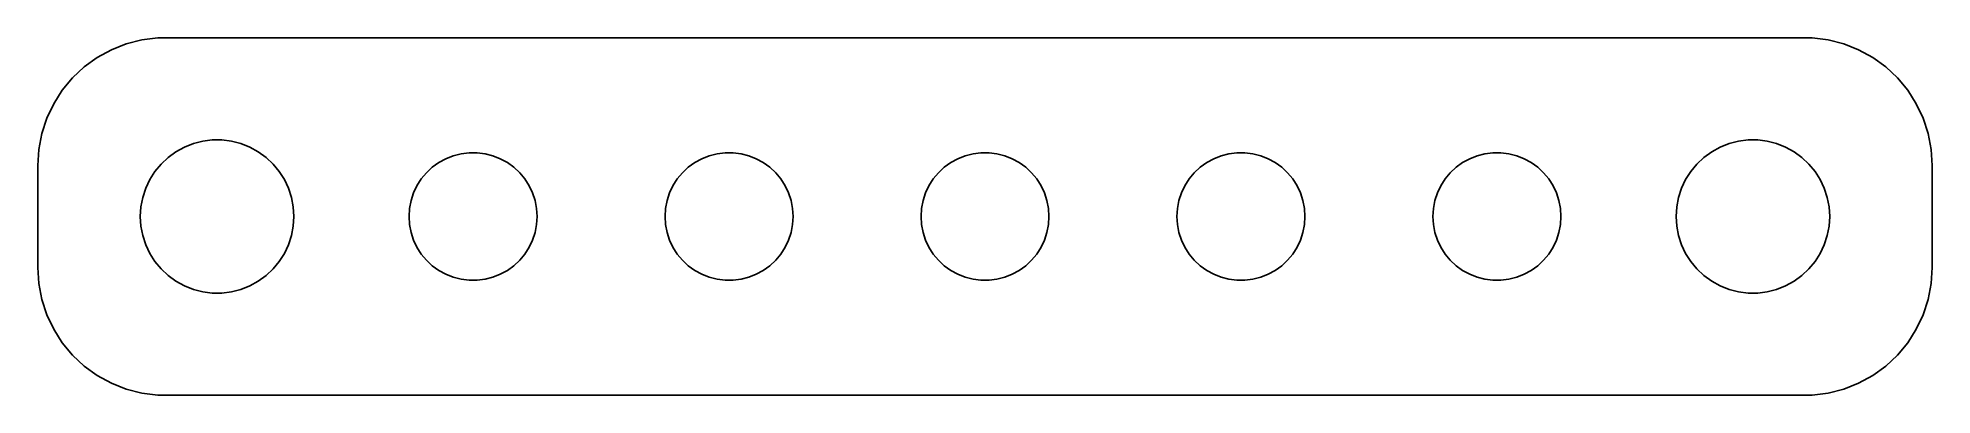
# Model space of a CAD drawing. Header units: metres. Extents: x -37 to 37, y -7 to 7.
import ezdxf

# ---------------------------------------------------------------- set-up
doc = ezdxf.new("R2010")
doc.units = ezdxf.units.M

msp = doc.modelspace()

# ---------------------------------------------------------------- linework, layer by layer
for p, q in [((-33.5451, 6.75528), (-34.1289, 6.52412)), ((-32.9369, 6.91142), (-33.5451, 6.75528)), ((-32.3139, 6.99013), (-32.9369, 6.91142)), ((32.3139, 6.99013), (-32.3139, 6.99013)), ((32.9369, 6.91142), (32.3139, 6.99013)), ((33.5451, 6.75528), (32.9369, 6.91142)), ((34.1289, 6.52412), (33.5451, 6.75528)), ((-34.6791, 6.22163), (-35.1871, 5.85255)), ((-34.1289, 6.52412), (-34.6791, 6.22163)), ((34.6791, 6.22163), (34.1289, 6.52412)), ((35.1871, 5.85255), (34.6791, 6.22163)), ((-35.6448, 5.42273), (-36.0451, 4.93892)), ((-35.1871, 5.85255), (-35.6448, 5.42273)), ((35.6448, 5.42273), (35.1871, 5.85255)), ((36.0451, 4.93892), (35.6448, 5.42273)), ((-36.0451, 4.93892), (-36.3815, 4.40877)), ((36.3815, 4.40877), (36.0451, 4.93892)), ((-36.6489, 3.84062), (-36.8429, 3.24344)), ((-36.3815, 4.40877), (-36.6489, 3.84062)), ((36.6489, 3.84062), (36.3815, 4.40877)), ((36.8429, 3.24344), (36.6489, 3.84062)), ((-36.8429, 3.24344), (-36.9606, 2.62666)), ((-30.5621, 2.94685), (-30.1884, 2.99408)), ((-30.1884, 2.99408), (-29.8116, 2.99408)), ((-29.8116, 2.99408), (-29.4379, 2.94685)), ((29.4379, 2.94685), (29.8116, 2.99408)), ((29.8116, 2.99408), (30.1884, 2.99408)), ((30.1884, 2.99408), (30.5621, 2.94685)), ((36.9606, 2.62666), (36.8429, 3.24344)), ((-36.9606, 2.62666), (-37, 2)), ((-32.1869, 2.05363), (-31.9123, 2.31154)), ((-31.9123, 2.31154), (-31.6075, 2.53297)), ((-31.6075, 2.53297), (-31.2773, 2.71448)), ((-31.2773, 2.71448), (-30.927, 2.85316)), ((-30.927, 2.85316), (-30.5621, 2.94685)), ((-29.4379, 2.94685), (-29.0729, 2.85316)), ((-29.0729, 2.85316), (-28.7227, 2.71448)), ((-28.7227, 2.71448), (-28.3925, 2.53297)), ((-28.3925, 2.53297), (-28.0877, 2.31154)), ((-28.0877, 2.31154), (-27.8131, 2.05363)), ((-21.3396, 2.11081), (-21.0644, 2.26205)), ((-21.0644, 2.26205), (-20.7725, 2.37764)), ((-20.7725, 2.37764), (-20.4684, 2.4557)), ((-20.4684, 2.4557), (-20.157, 2.49506)), ((-20.157, 2.49506), (-19.843, 2.49506)), ((-19.843, 2.49506), (-19.5315, 2.4557)), ((-19.5315, 2.4557), (-19.2274, 2.37764)), ((-19.2274, 2.37764), (-18.9355, 2.26205)), ((-18.9355, 2.26205), (-18.6604, 2.11081)), ((-11.3396, 2.11081), (-11.0644, 2.26205)), ((-11.0644, 2.26205), (-10.7725, 2.37764)), ((-10.7725, 2.37764), (-10.4684, 2.4557)), ((-10.4684, 2.4557), (-10.157, 2.49506)), ((-10.157, 2.49506), (-9.84302, 2.49506)), ((-9.84302, 2.49506), (-9.53154, 2.4557)), ((-9.53154, 2.4557), (-9.22745, 2.37764)), ((-9.22745, 2.37764), (-8.93555, 2.26205)), ((-8.93555, 2.26205), (-8.66043, 2.11081)), ((-1.33955, 2.11081), (-1.06444, 2.26205)), ((-1.06444, 2.26205), (-0.772537, 2.37764)), ((-0.772537, 2.37764), (-0.468445, 2.4557)), ((-0.468445, 2.4557), (-0.156967, 2.49506)), ((-0.156967, 2.49506), (0.156967, 2.49506)), ((0.156967, 2.49506), (0.468445, 2.4557)), ((0.468445, 2.4557), (0.772537, 2.37764)), ((0.772537, 2.37764), (1.06444, 2.26205)), ((1.06444, 2.26205), (1.33955, 2.11081)), ((8.66043, 2.11081), (8.93555, 2.26205)), ((8.93555, 2.26205), (9.22745, 2.37764)), ((9.22745, 2.37764), (9.53154, 2.4557)), ((9.53154, 2.4557), (9.84302, 2.49506)), ((9.84302, 2.49506), (10.157, 2.49506)), ((10.157, 2.49506), (10.4684, 2.4557)), ((10.4684, 2.4557), (10.7725, 2.37764)), ((10.7725, 2.37764), (11.0644, 2.26205)), ((11.0644, 2.26205), (11.3396, 2.11081)), ((18.6604, 2.11081), (18.9355, 2.26205)), ((18.9355, 2.26205), (19.2274, 2.37764)), ((19.2274, 2.37764), (19.5315, 2.4557)), ((19.5315, 2.4557), (19.843, 2.49506)), ((19.843, 2.49506), (20.157, 2.49506)), ((20.157, 2.49506), (20.4684, 2.4557)), ((20.4684, 2.4557), (20.7725, 2.37764)), ((20.7725, 2.37764), (21.0644, 2.26205)), ((21.0644, 2.26205), (21.3396, 2.11081)), ((27.8131, 2.05363), (28.0877, 2.31154)), ((28.0877, 2.31154), (28.3925, 2.53297)), ((28.3925, 2.53297), (28.7227, 2.71448)), ((28.7227, 2.71448), (29.0729, 2.85316)), ((29.0729, 2.85316), (29.4379, 2.94685)), ((30.5621, 2.94685), (30.927, 2.85316)), ((30.927, 2.85316), (31.2773, 2.71448)), ((31.2773, 2.71448), (31.6075, 2.53297)), ((31.6075, 2.53297), (31.9123, 2.31154)), ((31.9123, 2.31154), (32.1869, 2.05363)), ((37, 2), (36.9606, 2.62666)), ((-37, 2), (-37, -2)), ((-32.6289, 1.44525), (-32.427, 1.76335)), ((-32.427, 1.76335), (-32.1869, 2.05363)), ((-27.8131, 2.05363), (-27.5729, 1.76335)), ((-27.5729, 1.76335), (-27.3711, 1.44525)), ((-22.0225, 1.46945), (-21.8224, 1.71136)), ((-21.8224, 1.71136), (-21.5936, 1.92627)), ((-21.5936, 1.92627), (-21.3396, 2.11081)), ((-18.6604, 2.11081), (-18.4064, 1.92627)), ((-18.4064, 1.92627), (-18.1776, 1.71136)), ((-18.1776, 1.71136), (-17.9774, 1.46945)), ((-12.0225, 1.46945), (-11.8224, 1.71136)), ((-11.8224, 1.71136), (-11.5936, 1.92627)), ((-11.5936, 1.92627), (-11.3396, 2.11081)), ((-8.66043, 2.11081), (-8.40643, 1.92627)), ((-8.40643, 1.92627), (-8.17757, 1.71136)), ((-8.17757, 1.71136), (-7.97745, 1.46945)), ((-2.02254, 1.46945), (-1.82242, 1.71136)), ((-1.82242, 1.71136), (-1.59355, 1.92627)), ((-1.59355, 1.92627), (-1.33955, 2.11081)), ((1.33955, 2.11081), (1.59355, 1.92627)), ((1.59355, 1.92627), (1.82242, 1.71136)), ((1.82242, 1.71136), (2.02254, 1.46945)), ((7.97745, 1.46945), (8.17757, 1.71136)), ((8.17757, 1.71136), (8.40643, 1.92627)), ((8.40643, 1.92627), (8.66043, 2.11081)), ((11.3396, 2.11081), (11.5936, 1.92627)), ((11.5936, 1.92627), (11.8224, 1.71136)), ((11.8224, 1.71136), (12.0225, 1.46945)), ((17.9774, 1.46945), (18.1776, 1.71136)), ((18.1776, 1.71136), (18.4064, 1.92627)), ((18.4064, 1.92627), (18.6604, 2.11081)), ((21.3396, 2.11081), (21.5936, 1.92627)), ((21.5936, 1.92627), (21.8224, 1.71136)), ((21.8224, 1.71136), (22.0225, 1.46945)), ((27.3711, 1.44525), (27.5729, 1.76335)), ((27.5729, 1.76335), (27.8131, 2.05363)), ((32.1869, 2.05363), (32.427, 1.76335)), ((32.427, 1.76335), (32.6289, 1.44525)), ((37, -2), (37, 2)), ((-32.9763, 0.375992), (-32.9057, 0.746063)), ((-32.9057, 0.746063), (-32.7893, 1.10437)), ((-32.7893, 1.10437), (-32.6289, 1.44525)), ((-27.3711, 1.44525), (-27.2107, 1.10437)), ((-27.2107, 1.10437), (-27.0942, 0.746063)), ((-27.0942, 0.746063), (-27.0237, 0.375992)), ((-22.4214, 0.621719), (-22.3244, 0.920303)), ((-22.3244, 0.920303), (-22.1908, 1.20438)), ((-22.1908, 1.20438), (-22.0225, 1.46945)), ((-17.9774, 1.46945), (-17.8092, 1.20438)), ((-17.8092, 1.20438), (-17.6756, 0.920303)), ((-17.6756, 0.920303), (-17.5785, 0.621719)), ((-12.4214, 0.621719), (-12.3244, 0.920303)), ((-12.3244, 0.920303), (-12.1908, 1.20438)), ((-12.1908, 1.20438), (-12.0225, 1.46945)), ((-7.97745, 1.46945), (-7.80922, 1.20438)), ((-7.80922, 1.20438), (-7.67555, 0.920303)), ((-7.67555, 0.920303), (-7.57854, 0.621719)), ((-2.42145, 0.621719), (-2.32443, 0.920303)), ((-2.32443, 0.920303), (-2.19077, 1.20438)), ((-2.19077, 1.20438), (-2.02254, 1.46945)), ((2.02254, 1.46945), (2.19077, 1.20438)), ((2.19077, 1.20438), (2.32443, 0.920303)), ((2.32443, 0.920303), (2.42145, 0.621719)), ((7.57854, 0.621719), (7.67555, 0.920303)), ((7.67555, 0.920303), (7.80922, 1.20438)), ((7.80922, 1.20438), (7.97745, 1.46945)), ((12.0225, 1.46945), (12.1908, 1.20438)), ((12.1908, 1.20438), (12.3244, 0.920303)), ((12.3244, 0.920303), (12.4214, 0.621719)), ((17.5785, 0.621719), (17.6756, 0.920303)), ((17.6756, 0.920303), (17.8092, 1.20438)), ((17.8092, 1.20438), (17.9774, 1.46945)), ((22.0225, 1.46945), (22.1908, 1.20438)), ((22.1908, 1.20438), (22.3244, 0.920303)), ((22.3244, 0.920303), (22.4214, 0.621719)), ((27.0237, 0.375992), (27.0942, 0.746063)), ((27.0942, 0.746063), (27.2107, 1.10437)), ((27.2107, 1.10437), (27.3711, 1.44525)), ((32.6289, 1.44525), (32.7893, 1.10437)), ((32.7893, 1.10437), (32.9057, 0.746063)), ((32.9057, 0.746063), (32.9763, 0.375992)), ((-33, 0), (-32.9763, 0.375992)), ((-32.9763, -0.375992), (-33, 0)), ((-27.0237, 0.375992), (-27, 0)), ((-27, 0), (-27.0237, -0.375992)), ((-22.5, 0), (-22.4803, 0.313324)), ((-22.4803, -0.313324), (-22.5, 0)), ((-22.4803, 0.313324), (-22.4214, 0.621719)), ((-17.5785, 0.621719), (-17.5197, 0.313324)), ((-17.5197, 0.313324), (-17.5, 0)), ((-17.5, 0), (-17.5197, -0.313324)), ((-12.5, 0), (-12.4803, 0.313324)), ((-12.4803, -0.313324), (-12.5, 0)), ((-12.4803, 0.313324), (-12.4214, 0.621719)), ((-7.57854, 0.621719), (-7.5197, 0.313324)), ((-7.5197, 0.313324), (-7.5, 0)), ((-7.5, 0), (-7.5197, -0.313324)), ((-2.5, 0), (-2.48029, 0.313324)), ((-2.48029, -0.313324), (-2.5, 0)), ((-2.48029, 0.313324), (-2.42145, 0.621719)), ((2.42145, 0.621719), (2.48029, 0.313324)), ((2.48029, 0.313324), (2.5, 0)), ((2.5, 0), (2.48029, -0.313324)), ((7.5, 0), (7.5197, 0.313324)), ((7.5197, -0.313324), (7.5, 0)), ((7.5197, 0.313324), (7.57854, 0.621719)), ((12.4214, 0.621719), (12.4803, 0.313324)), ((12.4803, 0.313324), (12.5, 0)), ((12.5, 0), (12.4803, -0.313324)), ((17.5, 0), (17.5197, 0.313324)), ((17.5197, -0.313324), (17.5, 0)), ((17.5197, 0.313324), (17.5785, 0.621719)), ((22.4214, 0.621719), (22.4803, 0.313324)), ((22.4803, 0.313324), (22.5, 0)), ((22.5, 0), (22.4803, -0.313324)), ((27, 0), (27.0237, 0.375992)), ((27.0237, -0.375992), (27, 0)), ((32.9763, 0.375992), (33, 0)), ((33, 0), (32.9763, -0.375992)), ((-32.9057, -0.746063), (-32.9763, -0.375992)), ((-27.0237, -0.375992), (-27.0942, -0.746063)), ((-22.4214, -0.621719), (-22.4803, -0.313324)), ((-22.3244, -0.920303), (-22.4214, -0.621719)), ((-17.5785, -0.621719), (-17.6756, -0.920303)), ((-17.5197, -0.313324), (-17.5785, -0.621719)), ((-12.4214, -0.621719), (-12.4803, -0.313324)), ((-12.3244, -0.920303), (-12.4214, -0.621719)), ((-7.57854, -0.621719), (-7.67555, -0.920303)), ((-7.5197, -0.313324), (-7.57854, -0.621719)), ((-2.42145, -0.621719), (-2.48029, -0.313324)), ((-2.32443, -0.920303), (-2.42145, -0.621719)), ((2.42145, -0.621719), (2.32443, -0.920303)), ((2.48029, -0.313324), (2.42145, -0.621719)), ((7.57854, -0.621719), (7.5197, -0.313324)), ((7.67555, -0.920303), (7.57854, -0.621719)), ((12.4214, -0.621719), (12.3244, -0.920303)), ((12.4803, -0.313324), (12.4214, -0.621719)), ((17.5785, -0.621719), (17.5197, -0.313324)), ((17.6756, -0.920303), (17.5785, -0.621719)), ((22.4214, -0.621719), (22.3244, -0.920303)), ((22.4803, -0.313324), (22.4214, -0.621719)), ((27.0942, -0.746063), (27.0237, -0.375992)), ((32.9763, -0.375992), (32.9057, -0.746063)), ((-32.7893, -1.10437), (-32.9057, -0.746063)), ((-32.6289, -1.44525), (-32.7893, -1.10437)), ((-32.427, -1.76335), (-32.6289, -1.44525)), ((-27.3711, -1.44525), (-27.5729, -1.76335)), ((-27.2107, -1.10437), (-27.3711, -1.44525)), ((-27.0942, -0.746063), (-27.2107, -1.10437)), ((-22.1908, -1.20438), (-22.3244, -0.920303)), ((-22.0225, -1.46945), (-22.1908, -1.20438)), ((-21.8224, -1.71136), (-22.0225, -1.46945)), ((-17.9774, -1.46945), (-18.1776, -1.71136)), ((-17.8092, -1.20438), (-17.9774, -1.46945)), ((-17.6756, -0.920303), (-17.8092, -1.20438)), ((-12.1908, -1.20438), (-12.3244, -0.920303)), ((-12.0225, -1.46945), (-12.1908, -1.20438)), ((-11.8224, -1.71136), (-12.0225, -1.46945)), ((-7.97745, -1.46945), (-8.17757, -1.71136)), ((-7.80922, -1.20438), (-7.97745, -1.46945)), ((-7.67555, -0.920303), (-7.80922, -1.20438)), ((-2.19077, -1.20438), (-2.32443, -0.920303)), ((-2.02254, -1.46945), (-2.19077, -1.20438)), ((-1.82242, -1.71136), (-2.02254, -1.46945)), ((2.02254, -1.46945), (1.82242, -1.71136)), ((2.19077, -1.20438), (2.02254, -1.46945)), ((2.32443, -0.920303), (2.19077, -1.20438)), ((7.80922, -1.20438), (7.67555, -0.920303)), ((7.97745, -1.46945), (7.80922, -1.20438)), ((8.17757, -1.71136), (7.97745, -1.46945)), ((12.0225, -1.46945), (11.8224, -1.71136)), ((12.1908, -1.20438), (12.0225, -1.46945)), ((12.3244, -0.920303), (12.1908, -1.20438)), ((17.8092, -1.20438), (17.6756, -0.920303)), ((17.9774, -1.46945), (17.8092, -1.20438)), ((18.1776, -1.71136), (17.9774, -1.46945)), ((22.0225, -1.46945), (21.8224, -1.71136)), ((22.1908, -1.20438), (22.0225, -1.46945)), ((22.3244, -0.920303), (22.1908, -1.20438)), ((27.2107, -1.10437), (27.0942, -0.746063)), ((27.3711, -1.44525), (27.2107, -1.10437)), ((27.5729, -1.76335), (27.3711, -1.44525)), ((32.6289, -1.44525), (32.427, -1.76335)), ((32.7893, -1.10437), (32.6289, -1.44525)), ((32.9057, -0.746063), (32.7893, -1.10437)), ((-37, -2), (-36.9606, -2.62666)), ((-32.1869, -2.05363), (-32.427, -1.76335)), ((-31.9123, -2.31154), (-32.1869, -2.05363)), ((-27.8131, -2.05363), (-28.0877, -2.31154)), ((-27.5729, -1.76335), (-27.8131, -2.05363)), ((-21.5936, -1.92627), (-21.8224, -1.71136)), ((-21.3396, -2.11081), (-21.5936, -1.92627)), ((-21.0644, -2.26205), (-21.3396, -2.11081)), ((-18.6604, -2.11081), (-18.9355, -2.26205)), ((-18.4064, -1.92627), (-18.6604, -2.11081)), ((-18.1776, -1.71136), (-18.4064, -1.92627)), ((-11.5936, -1.92627), (-11.8224, -1.71136)), ((-11.3396, -2.11081), (-11.5936, -1.92627)), ((-11.0644, -2.26205), (-11.3396, -2.11081)), ((-8.66043, -2.11081), (-8.93555, -2.26205)), ((-8.40643, -1.92627), (-8.66043, -2.11081)), ((-8.17757, -1.71136), (-8.40643, -1.92627)), ((-1.59355, -1.92627), (-1.82242, -1.71136)), ((-1.33955, -2.11081), (-1.59355, -1.92627)), ((-1.06444, -2.26205), (-1.33955, -2.11081)), ((1.33955, -2.11081), (1.06444, -2.26205)), ((1.59355, -1.92627), (1.33955, -2.11081)), ((1.82242, -1.71136), (1.59355, -1.92627)), ((8.40643, -1.92627), (8.17757, -1.71136)), ((8.66043, -2.11081), (8.40643, -1.92627)), ((8.93555, -2.26205), (8.66043, -2.11081)), ((11.3396, -2.11081), (11.0644, -2.26205)), ((11.5936, -1.92627), (11.3396, -2.11081)), ((11.8224, -1.71136), (11.5936, -1.92627)), ((18.4064, -1.92627), (18.1776, -1.71136)), ((18.6604, -2.11081), (18.4064, -1.92627)), ((18.9355, -2.26205), (18.6604, -2.11081)), ((21.3396, -2.11081), (21.0644, -2.26205)), ((21.5936, -1.92627), (21.3396, -2.11081)), ((21.8224, -1.71136), (21.5936, -1.92627)), ((27.8131, -2.05363), (27.5729, -1.76335)), ((28.0877, -2.31154), (27.8131, -2.05363)), ((32.1869, -2.05363), (31.9123, -2.31154)), ((32.427, -1.76335), (32.1869, -2.05363)), ((36.9606, -2.62666), (37, -2)), ((-36.9606, -2.62666), (-36.8429, -3.24344)), ((-31.6075, -2.53297), (-31.9123, -2.31154)), ((-31.2773, -2.71448), (-31.6075, -2.53297)), ((-30.927, -2.85316), (-31.2773, -2.71448)), ((-30.5621, -2.94685), (-30.927, -2.85316)), ((-30.1884, -2.99408), (-30.5621, -2.94685)), ((-29.4379, -2.94685), (-29.8116, -2.99408)), ((-29.0729, -2.85316), (-29.4379, -2.94685)), ((-28.7227, -2.71448), (-29.0729, -2.85316)), ((-28.3925, -2.53297), (-28.7227, -2.71448)), ((-28.0877, -2.31154), (-28.3925, -2.53297)), ((-20.7725, -2.37764), (-21.0644, -2.26205)), ((-20.4684, -2.4557), (-20.7725, -2.37764)), ((-20.157, -2.49506), (-20.4684, -2.4557)), ((-19.843, -2.49506), (-20.157, -2.49506)), ((-19.5315, -2.4557), (-19.843, -2.49506)), ((-19.2274, -2.37764), (-19.5315, -2.4557)), ((-18.9355, -2.26205), (-19.2274, -2.37764)), ((-10.7725, -2.37764), (-11.0644, -2.26205)), ((-10.4684, -2.4557), (-10.7725, -2.37764)), ((-10.157, -2.49506), (-10.4684, -2.4557)), ((-9.84302, -2.49506), (-10.157, -2.49506)), ((-9.53154, -2.4557), (-9.84302, -2.49506)), ((-9.22745, -2.37764), (-9.53154, -2.4557)), ((-8.93555, -2.26205), (-9.22745, -2.37764)), ((-0.772537, -2.37764), (-1.06444, -2.26205)), ((-0.468445, -2.4557), (-0.772537, -2.37764)), ((-0.156967, -2.49506), (-0.468445, -2.4557)), ((0.156967, -2.49506), (-0.156967, -2.49506)), ((0.468445, -2.4557), (0.156967, -2.49506)), ((0.772537, -2.37764), (0.468445, -2.4557)), ((1.06444, -2.26205), (0.772537, -2.37764)), ((9.22745, -2.37764), (8.93555, -2.26205)), ((9.53154, -2.4557), (9.22745, -2.37764)), ((9.84302, -2.49506), (9.53154, -2.4557)), ((10.157, -2.49506), (9.84302, -2.49506)), ((10.4684, -2.4557), (10.157, -2.49506)), ((10.7725, -2.37764), (10.4684, -2.4557)), ((11.0644, -2.26205), (10.7725, -2.37764)), ((19.2274, -2.37764), (18.9355, -2.26205)), ((19.5315, -2.4557), (19.2274, -2.37764)), ((19.843, -2.49506), (19.5315, -2.4557)), ((20.157, -2.49506), (19.843, -2.49506)), ((20.4684, -2.4557), (20.157, -2.49506)), ((20.7725, -2.37764), (20.4684, -2.4557)), ((21.0644, -2.26205), (20.7725, -2.37764)), ((28.3925, -2.53297), (28.0877, -2.31154)), ((28.7227, -2.71448), (28.3925, -2.53297)), ((29.0729, -2.85316), (28.7227, -2.71448)), ((29.4379, -2.94685), (29.0729, -2.85316)), ((29.8116, -2.99408), (29.4379, -2.94685)), ((30.5621, -2.94685), (30.1884, -2.99408)), ((30.927, -2.85316), (30.5621, -2.94685)), ((31.2773, -2.71448), (30.927, -2.85316)), ((31.6075, -2.53297), (31.2773, -2.71448)), ((31.9123, -2.31154), (31.6075, -2.53297)), ((36.8429, -3.24344), (36.9606, -2.62666)), ((-36.8429, -3.24344), (-36.6489, -3.84062)), ((-29.8116, -2.99408), (-30.1884, -2.99408)), ((30.1884, -2.99408), (29.8116, -2.99408)), ((36.6489, -3.84062), (36.8429, -3.24344)), ((-36.6489, -3.84062), (-36.3815, -4.40877)), ((-36.3815, -4.40877), (-36.0451, -4.93892)), ((36.0451, -4.93892), (36.3815, -4.40877)), ((36.3815, -4.40877), (36.6489, -3.84062)), ((-36.0451, -4.93892), (-35.6448, -5.42273)), ((35.6448, -5.42273), (36.0451, -4.93892)), ((-35.6448, -5.42273), (-35.1871, -5.85255)), ((-35.1871, -5.85255), (-34.6791, -6.22163)), ((34.6791, -6.22163), (35.1871, -5.85255)), ((35.1871, -5.85255), (35.6448, -5.42273)), ((-34.6791, -6.22163), (-34.1289, -6.52412)), ((-34.1289, -6.52412), (-33.5451, -6.75528)), ((33.5451, -6.75528), (34.1289, -6.52412)), ((34.1289, -6.52412), (34.6791, -6.22163)), ((-33.5451, -6.75528), (-32.9369, -6.91142)), ((-32.9369, -6.91142), (-32.3139, -6.99013)), ((-32.3139, -6.99013), (32.3139, -6.99013)), ((32.3139, -6.99013), (32.9369, -6.91142)), ((32.9369, -6.91142), (33.5451, -6.75528))]:
    msp.add_line(p, q)

doc.saveas('drawing.dxf')
